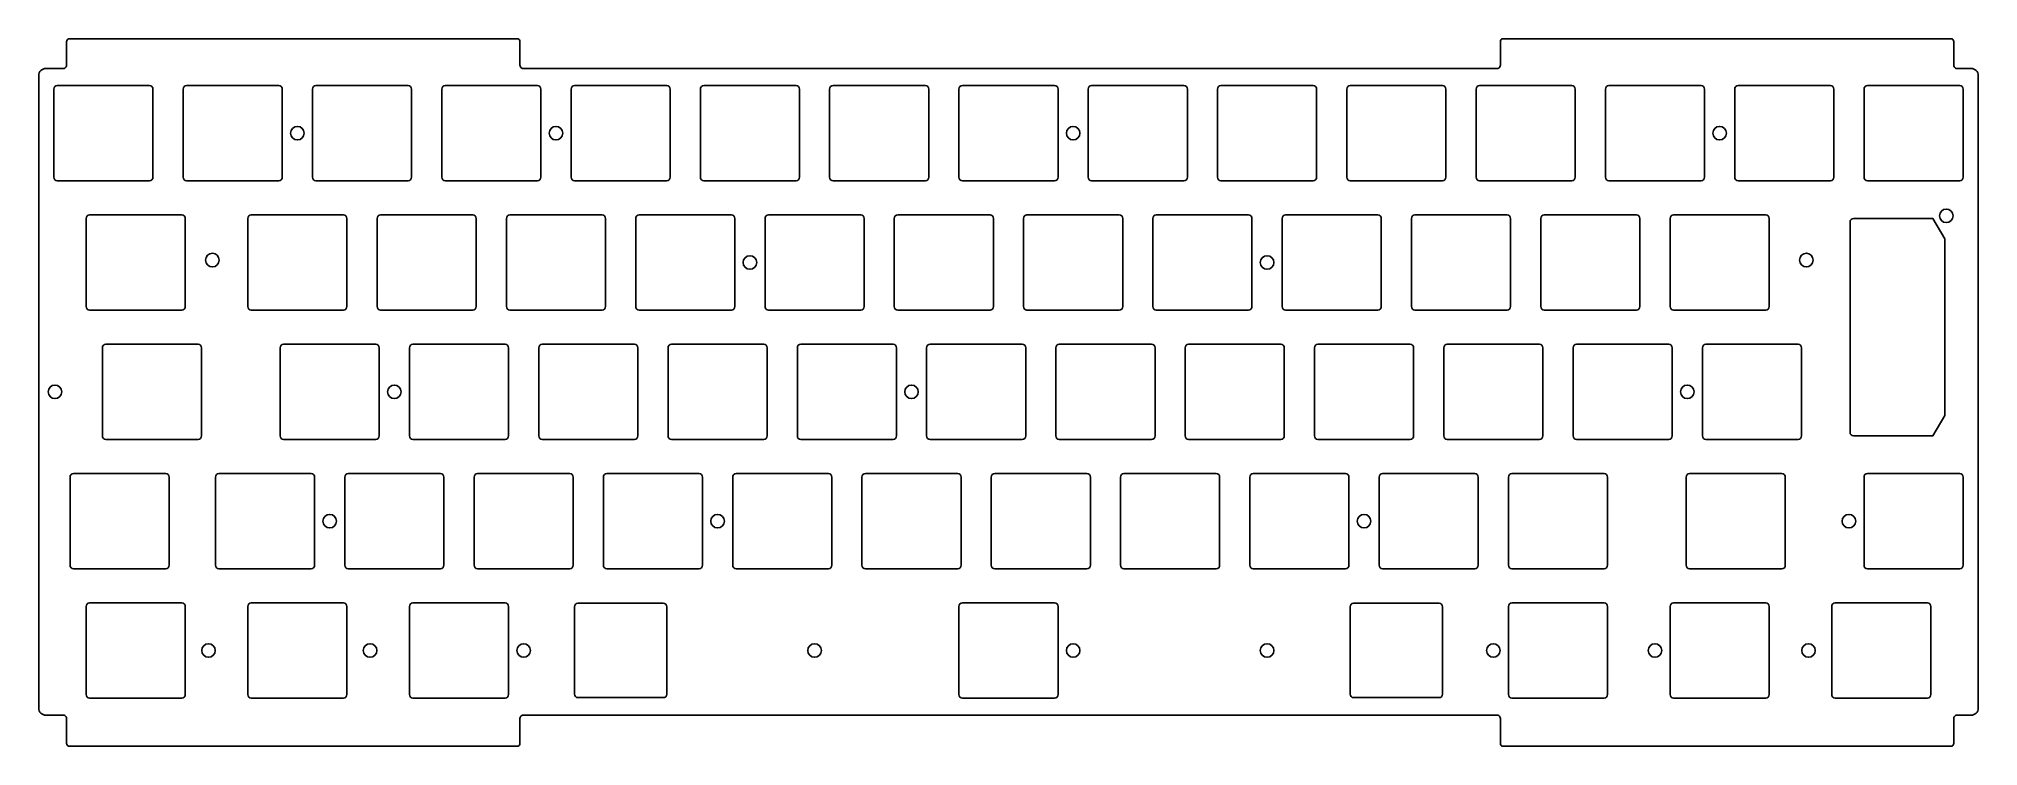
# Model space of a CAD drawing. Header units: millimetres. Extents: x -10 to 276, y -90 to 14.
import ezdxf

# ---------------------------------------------------------------- set-up
doc = ezdxf.new("R2010")
doc.units = ezdxf.units.MM
doc.layers.get('0').update_dxf_attribs({"linetype": 'CONTINUOUS'})
doc.layers.add('BLACK', color=7, linetype='CONTINUOUS')
doc.layers.add('Edge.Cuts', color=53, linetype='CONTINUOUS')

msp = doc.modelspace()

# ---------------------------------------------------------------- linework, layer by layer
for points in [[(240.35, 6.5), (240.35, -6.5, 0.4142123908), (240.85, -7), (254.45, -7, 0.4142135624), (254.95, -6.5), (254.95, 6.5, 0.4142135624), (254.45, 7), (240.85, 7, 0.4142123908)], [(259.4, 6.5), (259.4, -6.5, 0.4142123908), (259.9, -7), (273.5, -7, 0.4142135624), (274, -6.5), (274, 6.5, 0.4142135624), (273.5, 7), (259.9, 7, 0.4142123908)], [(257.34375, -44.075), (257.34375, -13.075, -0.4142135624), (257.84375, -12.575), (269.56175, -12.575), (271.29375, -15.575), (271.29375, -41.575), (269.56175, -44.575), (257.84375, -44.575, -0.4142123908)], [(235.59375, -31.6), (235.59375, -44.6, 0.4142123908), (236.09375, -45.1), (249.69375, -45.1, 0.4142135624), (250.19375, -44.6), (250.19375, -31.6, 0.4142135624), (249.69375, -31.1), (236.09375, -31.1, 0.4142123908)], [(-4.91875, -50.65), (-4.91875, -63.65, 0.4142123908), (-4.41875, -64.15), (9.18125, -64.15, 0.4142135624), (9.68125, -63.65), (9.68125, -50.65, 0.4142135624), (9.18125, -50.15), (-4.41875, -50.15, 0.4142123908)], [(16.5125, -50.65), (16.5125, -63.65, 0.4142123908), (17.0125, -64.15), (30.6125, -64.15, 0.4142135624), (31.1125, -63.65), (31.1125, -50.65, 0.4142135624), (30.6125, -50.15), (17.0125, -50.15, 0.4142123908)]]:
    msp.add_lwpolyline(points, format="xyb", close=True)
for centre in [(238.125, 0), (271.51875, -12.175), (233.3625, -38.1), (33.3375, -57.15)]:
    msp.add_circle(centre, 1)
at = {"layer": 'BLACK', "linetype": 'Continuous'}
for p, q in [((13.94375, -31.1), (0.343751, -31.1)), ((-0.15625, -31.6), (-0.15625, -44.6)), ((14.44375, -44.6), (14.44375, -31.6)), ((0.343751, -45.1), (13.94375, -45.1)), ((233.20625, -50.652003), (233.20625, -63.652051)), ((247.306162, -50.152051), (233.70625, -50.152051)), ((247.80625, -63.651903), (247.80625, -50.644041)), ((259.397462, -50.652003), (259.397462, -63.652003)), ((273.497462, -50.152003), (259.897462, -50.152003)), ((273.997462, -63.652003), (273.997462, -50.652003)), ((233.706262, -64.152051), (247.312407, -64.152051)), ((259.897462, -64.152003), (273.497462, -64.152003))]:
    msp.add_line(p, q, dxfattribs=at)
at = {"layer": 'BLACK'}
msp.add_circle((257.175, -57.15), 1, dxfattribs=at)
for centre, radius, start, end in [((0.343751, -31.600001), 0.500001, 90, 179.99988541), ((13.94375, -31.6), 0.5, 0, 90), ((0.343751, -44.599999), 0.500001, 180.00011459, 270), ((13.94375, -44.6), 0.5, 270, 0), ((233.706162, -50.652003), 0.499912, 89.98991497, 180), ((247.306162, -50.652203), 0.500152, 0.9350487, 90), ((259.897462, -50.652003), 0.5, 90, 180), ((273.497462, -50.652003), 0.5, 0, 90), ((233.706262, -63.652103), 0.499948, 179.99404138, 270), ((247.306062, -63.651903), 0.500188, 270.7268293, 0), ((259.897462, -63.652003), 0.5, 180, 270), ((273.497462, -63.652003), 0.5, 270, 0)]:
    msp.add_arc(centre, radius, start, end, dxfattribs=at)
at = {"layer": 'Edge.Cuts', "linetype": 'Continuous'}
for p, q in [((-5.405262, 13.623599), (-5.4249, 13.500004)), ((-5.4249, 13.500004), (-5.4249, 10.025004)), ((-5.348458, 13.735098), (-5.405262, 13.623599)), ((-5.259981, 13.823589), (-5.348458, 13.735098)), ((-5.148492, 13.880411), (-5.259981, 13.823589)), ((-5.0249, 13.900004), (-5.148492, 13.880411)), ((60.9751, 13.900004), (-5.0249, 13.900004)), ((61.09871, 13.880459), (60.9751, 13.900004)), ((61.210219, 13.823632), (61.09871, 13.880459)), ((61.29871, 13.735131), (61.210219, 13.823632)), ((61.355524, 13.623617), (61.29871, 13.735131)), ((61.3751, 13.500004), (61.355524, 13.623617)), ((61.3751, 10.025004), (61.3751, 13.500004)), ((205.844344, 13.623616), (205.824788, 13.500004)), ((205.824788, 13.500004), (205.824788, 10.025004)), ((205.901163, 13.735126), (205.844344, 13.623616)), ((205.989661, 13.82362), (205.901163, 13.735126)), ((206.101175, 13.880433), (205.989661, 13.82362)), ((206.224788, 13.900004), (206.101175, 13.880433)), ((272.224788, 13.900004), (206.224788, 13.900004)), ((272.348398, 13.88045), (272.224788, 13.900004)), ((272.459906, 13.823627), (272.348398, 13.88045)), ((272.548398, 13.735128), (272.459906, 13.823627)), ((272.605212, 13.623615), (272.548398, 13.735128)), ((272.624788, 13.500004), (272.605212, 13.623615)), ((272.624788, 10.025004), (272.624788, 13.500004)), ((-9.50534, 8.699969), (-9.525056, 8.500004)), ((-9.447014, 8.89225), (-9.50534, 8.699969)), ((-9.352296, 9.069458), (-9.447014, 8.89225)), ((-9.224828, 9.224782), (-9.352296, 9.069458)), ((-9.069506, 9.352254), (-9.224828, 9.224782)), ((-8.892301, 9.446976), (-9.069506, 9.352254)), ((-8.700021, 9.505306), (-8.892301, 9.446976)), ((-8.500056, 9.525004), (-8.700021, 9.505306)), ((-5.9249, 9.525004), (-8.500056, 9.525004)), ((-5.795495, 9.542092), (-5.9249, 9.525004)), ((-5.674906, 9.592028), (-5.795495, 9.542092)), ((-5.571352, 9.671475), (-5.674906, 9.592028)), ((-5.491891, 9.775019), (-5.571352, 9.671475)), ((-5.441939, 9.895601), (-5.491891, 9.775019)), ((-5.4249, 10.025004), (-5.441939, 9.895601)), ((61.392096, 9.895588), (61.3751, 10.025004)), ((61.442052, 9.774992), (61.392096, 9.895588)), ((61.52152, 9.671437), (61.442052, 9.774992)), ((61.625082, 9.591978), (61.52152, 9.671437)), ((61.745682, 9.542033), (61.625082, 9.591978)), ((61.8751, 9.525004), (61.745682, 9.542033)), ((205.324788, 9.525004), (61.8751, 9.525004)), ((205.454198, 9.542026), (205.324788, 9.525004)), ((205.574789, 9.591981), (205.454198, 9.542026)), ((205.678341, 9.671444), (205.574789, 9.591981)), ((205.7578, 9.775), (205.678341, 9.671444)), ((205.80775, 9.895593), (205.7578, 9.775)), ((205.824788, 10.025004), (205.80775, 9.895593)), ((272.641795, 9.89559), (272.624788, 10.025004)), ((272.69175, 9.774996), (272.641795, 9.89559)), ((272.771215, 9.671441), (272.69175, 9.774996)), ((272.874776, 9.591982), (272.771215, 9.671441)), ((272.995373, 9.542035), (272.874776, 9.591982)), ((273.124788, 9.525004), (272.995373, 9.542035)), ((275.199944, 9.525004), (273.124788, 9.525004)), ((275.399911, 9.5053), (275.199944, 9.525004)), ((275.592194, 9.446974), (275.399911, 9.5053)), ((275.769404, 9.352256), (275.592194, 9.446974)), ((275.924729, 9.224786), (275.769404, 9.352256)), ((276.052201, 9.069462), (275.924729, 9.224786)), ((276.146922, 8.892253), (276.052201, 9.069462)), ((276.20525, 8.699971), (276.146922, 8.892253)), ((276.224944, 8.500004), (276.20525, 8.699971)), ((-9.525056, 8.500004), (-9.525056, -84.699996)), ((-7.3, 6.499999), (-7.3, -6.499999)), ((6.8, 7), (-6.799999, 7)), ((7.3, -6.5), (7.3, 6.5)), ((11.75, 6.5), (11.75, -6.5)), ((25.85, 7), (12.25, 7)), ((26.35, -6.5), (26.35, 6.5)), ((30.8, 6.5), (30.8, -6.5)), ((44.9, 7), (31.3, 7)), ((45.4, -6.5), (45.4, 6.5)), ((49.85, 6.5), (49.85, -6.5)), ((63.95, 7), (50.35, 7)), ((64.45, -6.5), (64.45, 6.5)), ((68.9, 6.5), (68.9, -6.5)), ((83, 7), (69.4, 7)), ((83.5, -6.5), (83.5, 6.5)), ((87.95, 6.5), (87.95, -6.5)), ((102.05, 7), (88.45, 7)), ((102.55, -6.5), (102.55, 6.5)), ((107, 6.5), (107, -6.5)), ((121.1, 7), (107.5, 7)), ((121.6, -6.5), (121.6, 6.5)), ((126.05, 6.5), (126.05, -6.5)), ((140.15, 7), (126.55, 7)), ((140.65, -6.5), (140.65, 6.5)), ((145.1, 6.5), (145.1, -6.5)), ((159.2, 7), (145.6, 7)), ((159.7, -6.5), (159.7, 6.5)), ((164.15, 6.5), (164.15, -6.5)), ((178.25, 7), (164.65, 7)), ((178.75, -6.5), (178.75, 6.5)), ((183.2, 6.5), (183.2, -6.5)), ((197.3, 7), (183.7, 7)), ((197.8, -6.5), (197.8, 6.5)), ((202.25, 6.5), (202.25, -6.5)), ((216.35, 7), (202.75, 7)), ((216.85, -6.5), (216.85, 6.5)), ((221.3, 6.5), (221.3, -6.5)), ((235.4, 7), (221.8, 7)), ((235.9, -6.5), (235.9, 6.5)), ((276.224944, -84.699996), (276.224944, 8.500004)), ((-6.799999, -7), (6.8, -7)), ((12.25, -7), (25.85, -7)), ((31.3, -7), (44.9, -7)), ((50.35, -7), (63.95, -7)), ((69.4, -7), (83, -7)), ((88.45, -7), (102.05, -7)), ((107.5, -7), (121.1, -7)), ((126.55, -7), (140.15, -7)), ((145.6, -7), (159.2, -7)), ((164.65, -7), (178.25, -7)), ((183.7, -7), (197.3, -7)), ((202.75, -7), (216.35, -7)), ((221.8, -7), (235.4, -7)), ((-2.5375, -12.550001), (-2.5375, -25.549999)), ((11.5625, -12.05), (-2.037499, -12.05)), ((12.0625, -25.55), (12.0625, -12.55)), ((21.275, -12.55), (21.275, -25.55)), ((35.375, -12.05), (21.775, -12.05)), ((35.875, -25.55), (35.875, -12.55)), ((40.325, -12.55), (40.325, -25.55)), ((54.425, -12.05), (40.825, -12.05)), ((54.925, -25.55), (54.925, -12.55)), ((59.375, -12.55), (59.375, -25.55)), ((73.475, -12.05), (59.875, -12.05)), ((73.975, -25.55), (73.975, -12.55)), ((78.425, -12.55), (78.425, -25.55)), ((92.525, -12.05), (78.925, -12.05)), ((93.025, -25.55), (93.025, -12.55)), ((97.475, -12.55), (97.475, -25.55)), ((111.575, -12.05), (97.975, -12.05)), ((112.075, -25.55), (112.075, -12.55)), ((116.525, -12.55), (116.525, -25.55)), ((130.625, -12.05), (117.025, -12.05)), ((131.125, -25.55), (131.125, -12.55)), ((135.575, -12.55), (135.575, -25.55)), ((149.675, -12.05), (136.075, -12.05)), ((150.175, -25.55), (150.175, -12.55)), ((154.625, -12.55), (154.625, -25.55)), ((168.725, -12.05), (155.125, -12.05)), ((169.225, -25.55), (169.225, -12.55)), ((173.675, -12.55), (173.675, -25.55)), ((187.775, -12.05), (174.175, -12.05)), ((188.275, -25.55), (188.275, -12.55)), ((192.725, -12.55), (192.725, -25.55)), ((206.825, -12.05), (193.225, -12.05)), ((207.325, -25.55), (207.325, -12.55)), ((211.775, -12.55), (211.775, -25.55)), ((225.875, -12.05), (212.275, -12.05)), ((226.375, -25.55), (226.375, -12.55)), ((230.825, -12.55), (230.825, -25.55)), ((244.925, -12.05), (231.325, -12.05)), ((245.425, -25.55), (245.425, -12.55)), ((-2.037499, -26.05), (11.5625, -26.05)), ((21.775, -26.05), (35.375, -26.05)), ((40.825, -26.05), (54.425, -26.05)), ((59.875, -26.05), (73.475, -26.05)), ((78.925, -26.05), (92.525, -26.05)), ((97.975, -26.05), (111.575, -26.05)), ((117.025, -26.05), (130.625, -26.05)), ((136.075, -26.05), (149.675, -26.05)), ((155.125, -26.05), (168.725, -26.05)), ((174.175, -26.05), (187.775, -26.05)), ((193.225, -26.05), (206.825, -26.05)), ((212.275, -26.05), (225.875, -26.05)), ((231.325, -26.05), (244.925, -26.05)), ((40.1375, -31.1), (26.5375, -31.1)), ((59.1875, -31.1), (45.5875, -31.1)), ((78.2375, -31.1), (64.6375, -31.1)), ((97.2875, -31.1), (83.6875, -31.1)), ((116.3375, -31.1), (102.7375, -31.1)), ((135.3875, -31.1), (121.7875, -31.1)), ((154.4375, -31.1), (140.8375, -31.1)), ((173.4875, -31.1), (159.8875, -31.1)), ((192.5375, -31.1), (178.9375, -31.1)), ((211.5875, -31.1), (197.9875, -31.1)), ((230.6375, -31.1), (217.0375, -31.1)), ((26.0375, -31.6), (26.0375, -44.6)), ((40.6375, -44.6), (40.6375, -31.6)), ((45.0875, -31.6), (45.0875, -44.6)), ((59.6875, -44.6), (59.6875, -31.6)), ((64.1375, -31.6), (64.1375, -44.6)), ((78.7375, -44.6), (78.7375, -31.6)), ((83.1875, -31.6), (83.1875, -44.6)), ((97.7875, -44.6), (97.7875, -31.6)), ((102.2375, -31.6), (102.2375, -44.6)), ((116.8375, -44.6), (116.8375, -31.6)), ((121.2875, -31.6), (121.2875, -44.6)), ((135.8875, -44.6), (135.8875, -31.6)), ((140.3375, -31.6), (140.3375, -44.6)), ((154.9375, -44.6), (154.9375, -31.6)), ((159.3875, -31.6), (159.3875, -44.6)), ((173.9875, -44.6), (173.9875, -31.6)), ((178.4375, -31.6), (178.4375, -44.6)), ((193.0375, -44.6), (193.0375, -31.6)), ((197.4875, -31.6), (197.4875, -44.6)), ((212.0875, -44.6), (212.0875, -31.6)), ((216.5375, -31.6), (216.5375, -44.6)), ((231.1375, -44.6), (231.1375, -31.6)), ((26.5375, -45.1), (40.1375, -45.1)), ((45.5875, -45.1), (59.1875, -45.1)), ((64.6375, -45.1), (78.2375, -45.1)), ((83.6875, -45.1), (97.2875, -45.1)), ((102.7375, -45.1), (116.3375, -45.1)), ((121.7875, -45.1), (135.3875, -45.1)), ((140.8375, -45.1), (154.4375, -45.1)), ((159.8875, -45.1), (173.4875, -45.1)), ((178.9375, -45.1), (192.5375, -45.1)), ((197.9875, -45.1), (211.5875, -45.1)), ((217.0375, -45.1), (230.6375, -45.1)), ((35.5625, -50.65), (35.5625, -63.65)), ((49.6625, -50.15), (36.0625, -50.15)), ((50.1625, -63.65), (50.1625, -50.65)), ((54.6125, -50.65), (54.6125, -63.65)), ((68.7125, -50.15), (55.1125, -50.15)), ((69.2125, -63.65), (69.2125, -50.65)), ((73.6625, -50.65), (73.6625, -63.65)), ((87.7625, -50.15), (74.1625, -50.15)), ((88.2625, -63.65), (88.2625, -50.65)), ((92.7125, -50.65), (92.7125, -63.65)), ((106.8125, -50.15), (93.2125, -50.15)), ((107.3125, -63.65), (107.3125, -50.65)), ((111.7625, -50.65), (111.7625, -63.65)), ((125.8625, -50.15), (112.2625, -50.15)), ((126.3625, -63.65), (126.3625, -50.65)), ((130.8125, -50.65), (130.8125, -63.65)), ((144.9125, -50.15), (131.3125, -50.15)), ((145.4125, -63.65), (145.4125, -50.65)), ((149.8625, -50.65), (149.8625, -63.65)), ((163.9625, -50.15), (150.3625, -50.15)), ((164.4625, -63.65), (164.4625, -50.65)), ((168.9125, -50.65), (168.9125, -63.65)), ((183.0125, -50.15), (169.4125, -50.15)), ((183.5125, -63.65), (183.5125, -50.65)), ((187.9625, -50.65), (187.9625, -63.65)), ((202.0625, -50.15), (188.4625, -50.15)), ((202.5625, -63.65), (202.5625, -50.65)), ((207.0125, -50.65), (207.0125, -63.65)), ((221.1125, -50.15), (207.5125, -50.15)), ((221.6125, -63.65), (221.6125, -50.65)), ((36.0625, -64.15), (49.6625, -64.15)), ((55.1125, -64.15), (68.7125, -64.15)), ((74.1625, -64.15), (87.7625, -64.15)), ((93.2125, -64.15), (106.8125, -64.15)), ((112.2625, -64.15), (125.8625, -64.15)), ((131.3125, -64.15), (144.9125, -64.15)), ((150.3625, -64.15), (163.9625, -64.15)), ((169.4125, -64.15), (183.0125, -64.15)), ((188.4625, -64.15), (202.0625, -64.15)), ((207.5125, -64.15), (221.1125, -64.15)), ((-2.5375, -69.700001), (-2.5375, -82.699999)), ((11.5625, -69.2), (-2.037499, -69.2)), ((12.0625, -82.7), (12.0625, -69.7)), ((21.275, -69.7), (21.275, -82.7)), ((35.375, -69.2), (21.775, -69.2)), ((35.875, -82.7), (35.875, -69.7)), ((45.0875, -69.7), (45.0875, -82.7)), ((59.1875, -69.2), (45.5875, -69.2)), ((59.6875, -82.7), (59.6875, -69.7)), ((69.3934, -69.75), (69.3934, -82.65)), ((82.4934, -69.25), (69.8934, -69.25)), ((82.9934, -82.65), (82.9934, -69.75)), ((126.05, -69.7), (126.05, -82.7)), ((140.15, -69.2), (126.55, -69.2)), ((140.65, -82.7), (140.65, -69.7)), ((183.7, -82.65), (183.7, -69.75)), ((184.2, -69.25), (196.8, -69.25)), ((197.3, -69.75), (197.3, -82.65)), ((207.0125, -69.7), (207.0125, -82.7)), ((221.1125, -69.2), (207.5125, -69.2)), ((221.6125, -82.7), (221.6125, -69.7)), ((230.825, -69.7), (230.825, -82.7)), ((244.925, -69.2), (231.325, -69.2)), ((245.425, -82.7), (245.425, -69.7)), ((254.6375, -69.7), (254.6375, -82.7)), ((268.7375, -69.2), (255.1375, -69.2)), ((269.2375, -82.7), (269.2375, -69.7)), ((-9.525056, -84.699996), (-9.505344, -84.899957)), ((-9.505344, -84.899957), (-9.447005, -85.092232)), ((-9.447005, -85.092232), (-9.352281, -85.269434)), ((-9.352281, -85.269434), (-9.22481, -85.424754)), ((-9.22481, -85.424754), (-9.069492, -85.552226)), ((-9.069492, -85.552226), (-8.892291, -85.646952)), ((-8.892291, -85.646952), (-8.700017, -85.705293)), ((-8.700017, -85.705293), (-8.500056, -85.724996)), ((-8.500056, -85.724996), (-5.9249, -85.724996)), ((-5.9249, -85.724996), (-5.795499, -85.742042)), ((-2.037499, -83.2), (11.5625, -83.2)), ((21.775, -83.2), (35.375, -83.2)), ((45.5875, -83.2), (59.1875, -83.2)), ((61.745692, -85.742058), (61.8751, -85.724996)), ((61.8751, -85.724996), (205.324788, -85.724996)), ((69.8934, -83.15), (82.4934, -83.15)), ((126.55, -83.2), (140.15, -83.2)), ((196.8, -83.15), (184.2, -83.15)), ((205.324788, -85.724996), (205.454192, -85.742039)), ((207.5125, -83.2), (221.1125, -83.2)), ((231.325, -83.2), (244.925, -83.2)), ((255.1375, -83.2), (268.7375, -83.2)), ((272.995379, -85.742049), (273.124788, -85.724996)), ((273.124788, -85.724996), (275.199944, -85.724996)), ((275.199944, -85.724996), (275.399914, -85.705304)), ((275.399914, -85.705304), (275.5922, -85.646977)), ((275.5922, -85.646977), (275.769413, -85.552258)), ((275.769413, -85.552258), (275.924741, -85.424787)), ((275.924741, -85.424787), (276.052216, -85.269461)), ((276.052216, -85.269461), (276.146939, -85.092251)), ((276.146939, -85.092251), (276.20527, -84.899966)), ((276.20527, -84.899966), (276.224944, -84.699996)), ((-5.795499, -85.742042), (-5.674918, -85.791996)), ((-5.674918, -85.791996), (-5.571374, -85.871457)), ((-5.571374, -85.871457), (-5.491922, -85.975008)), ((-5.491922, -85.975008), (-5.441978, -86.095593)), ((-5.441978, -86.095593), (-5.4249, -86.224996)), ((-5.4249, -86.224996), (-5.4249, -89.900003)), ((61.3751, -86.224996), (61.392136, -86.095589)), ((61.3751, -89.900003), (61.3751, -86.224996)), ((61.392136, -86.095589), (61.442087, -85.975002)), ((61.442087, -85.975002), (61.521547, -85.871453)), ((61.521547, -85.871453), (61.625102, -85.792)), ((61.625102, -85.792), (61.745692, -85.742058)), ((205.454192, -85.742039), (205.574776, -85.791992)), ((205.574776, -85.791992), (205.678322, -85.871452)), ((205.678322, -85.871452), (205.757776, -85.975004)), ((205.757776, -85.975004), (205.807721, -86.095591)), ((205.807721, -86.095591), (205.824788, -86.224996)), ((205.824788, -86.224996), (205.824788, -89.900003)), ((272.624788, -86.224996), (272.641824, -86.095588)), ((272.624788, -89.900003), (272.624788, -86.224996)), ((272.641824, -86.095588), (272.691775, -85.975)), ((272.691775, -85.975), (272.771234, -85.871449)), ((272.771234, -85.871449), (272.874789, -85.791994)), ((272.874789, -85.791994), (272.995379, -85.742049)), ((-5.4249, -89.900003), (-5.405319, -90.023602)), ((-5.405319, -90.023602), (-5.348501, -90.135101)), ((-5.348501, -90.135101), (-5.260007, -90.223583)), ((-5.260007, -90.223583), (-5.148502, -90.280387)), ((-5.148502, -90.280387), (-5.0249, -90.300003)), ((-5.0249, -90.300003), (60.9751, -90.300003)), ((60.9751, -90.300003), (61.098699, -90.280416)), ((61.098699, -90.280416), (61.210197, -90.223597)), ((61.210197, -90.223597), (61.298682, -90.135105)), ((61.298682, -90.135105), (61.355494, -90.023603)), ((61.355494, -90.023603), (61.3751, -89.900003)), ((205.824788, -89.900003), (205.844369, -90.023604)), ((205.844369, -90.023604), (205.901187, -90.135104)), ((205.901187, -90.135104), (205.98968, -90.223588)), ((205.98968, -90.223588), (206.101185, -90.280395)), ((206.101185, -90.280395), (206.224788, -90.300003)), ((206.224788, -90.300003), (272.224788, -90.300003)), ((272.224788, -90.300003), (272.34839, -90.280419)), ((272.34839, -90.280419), (272.459891, -90.223601)), ((272.459891, -90.223601), (272.54838, -90.135109)), ((272.54838, -90.135109), (272.605194, -90.023606)), ((272.605194, -90.023606), (272.624788, -89.900003))]:
    msp.add_line(p, q, dxfattribs=at)
at = {"layer": 'Edge.Cuts'}
for centre in [(28.575, 0), (66.675, 0), (142.875, 0), (16.04875, -18.7), (95.25, -19.05), (171.45, -19.05), (250.9012, -18.7), (-7.14375, -38.1), (42.8625, -38.1), (119.0625, -38.1), (90.4875, -57.15), (185.7375, -57.15), (15.478125, -76.2), (39.290625, -76.2), (61.9125, -76.2), (104.775, -76.2), (142.875, -76.2), (171.45, -76.2), (204.7875, -76.2), (228.6, -76.2), (251.221875, -76.2)]:
    msp.add_circle(centre, 1, dxfattribs=at)
for centre, radius, start, end in [((-6.799999, 6.499999), 0.500001, 90, 180), ((6.8, 6.5), 0.5, 0, 90), ((12.25, 6.5), 0.5, 90, 180), ((25.85, 6.5), 0.5, 0, 90), ((31.3, 6.5), 0.5, 90, 180), ((44.9, 6.5), 0.5, 0, 90), ((50.35, 6.5), 0.5, 90, 180), ((63.95, 6.5), 0.5, 0, 90), ((69.4, 6.5), 0.5, 90, 180), ((83, 6.5), 0.5, 0, 90), ((88.45, 6.5), 0.5, 90, 180), ((102.05, 6.5), 0.5, 0, 90), ((107.5, 6.5), 0.5, 90, 180), ((121.1, 6.5), 0.5, 0, 90), ((126.55, 6.5), 0.5, 90, 180), ((140.15, 6.5), 0.5, 0, 90), ((145.6, 6.5), 0.5, 90, 180), ((159.2, 6.5), 0.5, 0, 90), ((164.65, 6.5), 0.5, 90, 180), ((178.25, 6.5), 0.5, 0, 90), ((183.7, 6.5), 0.5, 90, 180), ((197.3, 6.5), 0.5, 0, 90), ((202.75, 6.5), 0.5, 90, 180), ((216.35, 6.5), 0.5, 0, 90), ((221.8, 6.5), 0.5, 90, 180), ((235.4, 6.5), 0.5, 0, 90), ((-6.799999, -6.499999), 0.500001, 180, 270), ((6.8, -6.5), 0.5, 270, 0), ((12.25, -6.5), 0.5, 180, 270), ((25.85, -6.5), 0.5, 270, 0), ((31.3, -6.5), 0.5, 180, 270), ((44.9, -6.5), 0.5, 270, 0), ((50.35, -6.5), 0.5, 180, 270), ((63.95, -6.5), 0.5, 270, 0), ((69.4, -6.5), 0.5, 180, 270), ((83, -6.5), 0.5, 270, 0), ((88.45, -6.5), 0.5, 180, 270), ((102.05, -6.5), 0.5, 270, 0), ((107.5, -6.5), 0.5, 180, 270), ((121.1, -6.5), 0.5, 270, 0), ((126.55, -6.5), 0.5, 180, 270), ((140.15, -6.5), 0.5, 270, 0), ((145.6, -6.5), 0.5, 180, 270), ((159.2, -6.5), 0.5, 270, 0), ((164.65, -6.5), 0.5, 180, 270), ((178.25, -6.5), 0.5, 270, 0), ((183.7, -6.5), 0.5, 180, 270), ((197.3, -6.5), 0.5, 270, 0), ((202.75, -6.5), 0.5, 180, 270), ((216.35, -6.5), 0.5, 270, 0), ((221.8, -6.5), 0.5, 180, 270), ((235.4, -6.5), 0.5, 270, 0), ((-2.037499, -12.550001), 0.500001, 90, 180), ((11.5625, -12.55), 0.5, 0, 90), ((21.775, -12.55), 0.5, 90, 180), ((35.375, -12.55), 0.5, 0, 90), ((40.825, -12.55), 0.5, 90, 180), ((54.425, -12.55), 0.5, 0, 90), ((59.875, -12.55), 0.5, 90, 180), ((73.475, -12.55), 0.5, 0, 90), ((78.925, -12.55), 0.5, 90, 180), ((92.525, -12.55), 0.5, 0, 90), ((97.975, -12.55), 0.5, 90, 180), ((111.575, -12.55), 0.5, 0, 90), ((117.025, -12.55), 0.5, 90, 180), ((130.625, -12.55), 0.5, 0, 90), ((136.075, -12.55), 0.5, 90, 180), ((149.675, -12.55), 0.5, 0, 90), ((155.125, -12.55), 0.5, 90, 180), ((168.725, -12.55), 0.5, 0, 90), ((174.175, -12.55), 0.5, 90, 180), ((187.775, -12.55), 0.5, 0, 90), ((193.225, -12.55), 0.5, 90, 180), ((206.825, -12.55), 0.5, 0, 90), ((212.275, -12.55), 0.5, 90, 180), ((225.875, -12.55), 0.5, 0, 90), ((231.325, -12.55), 0.5, 90, 180), ((244.925, -12.55), 0.5, 0, 90), ((-2.037499, -25.549999), 0.500001, 180, 270), ((11.5625, -25.55), 0.5, 270, 0), ((21.775, -25.55), 0.5, 180, 270), ((35.375, -25.55), 0.5, 270, 0), ((40.825, -25.55), 0.5, 180, 270), ((54.425, -25.55), 0.5, 270, 0), ((59.875, -25.55), 0.5, 180, 270), ((73.475, -25.55), 0.5, 270, 0), ((78.925, -25.55), 0.5, 180, 270), ((92.525, -25.55), 0.5, 270, 0), ((97.975, -25.55), 0.5, 180, 270), ((111.575, -25.55), 0.5, 270, 0), ((117.025, -25.55), 0.5, 180, 270), ((130.625, -25.55), 0.5, 270, 0), ((136.075, -25.55), 0.5, 180, 270), ((149.675, -25.55), 0.5, 270, 0), ((155.125, -25.55), 0.5, 180, 270), ((168.725, -25.55), 0.5, 270, 0), ((174.175, -25.55), 0.5, 180, 270), ((187.775, -25.55), 0.5, 270, 0), ((193.225, -25.55), 0.5, 180, 270), ((206.825, -25.55), 0.5, 270, 0), ((212.275, -25.55), 0.5, 180, 270), ((225.875, -25.55), 0.5, 270, 0), ((231.325, -25.55), 0.5, 180, 270), ((244.925, -25.55), 0.5, 270, 0), ((26.5375, -31.6), 0.5, 90, 180), ((40.1375, -31.6), 0.5, 0, 90), ((45.5875, -31.6), 0.5, 90, 180), ((59.1875, -31.6), 0.5, 0, 90), ((64.6375, -31.6), 0.5, 90, 180), ((78.2375, -31.6), 0.5, 0, 90), ((83.6875, -31.6), 0.5, 90, 180), ((97.2875, -31.6), 0.5, 0, 90), ((102.7375, -31.6), 0.5, 90, 180), ((116.3375, -31.6), 0.5, 0, 90), ((121.7875, -31.6), 0.5, 90, 180), ((135.3875, -31.6), 0.5, 0, 90), ((140.8375, -31.6), 0.5, 90, 180), ((154.4375, -31.6), 0.5, 0, 90), ((159.8875, -31.6), 0.5, 90, 180), ((173.4875, -31.6), 0.5, 0, 90), ((178.9375, -31.6), 0.5, 90, 180), ((192.5375, -31.6), 0.5, 0, 90), ((197.9875, -31.6), 0.5, 90, 180), ((211.5875, -31.6), 0.5, 0, 90), ((217.0375, -31.6), 0.5, 90, 180), ((230.6375, -31.6), 0.5, 0, 90), ((26.5375, -44.6), 0.5, 180, 270), ((40.1375, -44.6), 0.5, 270, 0), ((45.5875, -44.6), 0.5, 180, 270), ((59.1875, -44.6), 0.5, 270, 0), ((64.6375, -44.6), 0.5, 180, 270), ((78.2375, -44.6), 0.5, 270, 0), ((83.6875, -44.6), 0.5, 180, 270), ((97.2875, -44.6), 0.5, 270, 0), ((102.7375, -44.6), 0.5, 180, 270), ((116.3375, -44.6), 0.5, 270, 0), ((121.7875, -44.6), 0.5, 180, 270), ((135.3875, -44.6), 0.5, 270, 0), ((140.8375, -44.6), 0.5, 180, 270), ((154.4375, -44.6), 0.5, 270, 0), ((159.8875, -44.6), 0.5, 180, 270), ((173.4875, -44.6), 0.5, 270, 0), ((178.9375, -44.6), 0.5, 180, 270), ((192.5375, -44.6), 0.5, 270, 0), ((197.9875, -44.6), 0.5, 180, 270), ((211.5875, -44.6), 0.5, 270, 0), ((217.0375, -44.6), 0.5, 180, 270), ((230.6375, -44.6), 0.5, 270, 0), ((36.0625, -50.65), 0.5, 90, 180), ((49.6625, -50.65), 0.5, 0, 90), ((55.1125, -50.65), 0.5, 90, 180), ((68.7125, -50.65), 0.5, 0, 90), ((74.1625, -50.65), 0.5, 90, 180), ((87.7625, -50.65), 0.5, 0, 90), ((93.2125, -50.65), 0.5, 90, 180), ((106.8125, -50.65), 0.5, 0, 90), ((112.2625, -50.65), 0.5, 90, 180), ((125.8625, -50.65), 0.5, 0, 90), ((131.3125, -50.65), 0.5, 90, 180), ((144.9125, -50.65), 0.5, 0, 90), ((150.3625, -50.65), 0.5, 90, 180), ((163.9625, -50.65), 0.5, 0, 90), ((169.4125, -50.65), 0.5, 90, 180), ((183.0125, -50.65), 0.5, 0, 90), ((188.4625, -50.65), 0.5, 90, 180), ((202.0625, -50.65), 0.5, 0, 90), ((207.5125, -50.65), 0.5, 90, 180), ((221.1125, -50.65), 0.5, 0, 90), ((36.0625, -63.65), 0.5, 180, 270), ((49.6625, -63.65), 0.5, 270, 0), ((55.1125, -63.65), 0.5, 180, 270), ((68.7125, -63.65), 0.5, 270, 0), ((74.1625, -63.65), 0.5, 180, 270), ((87.7625, -63.65), 0.5, 270, 0), ((93.2125, -63.65), 0.5, 180, 270), ((106.8125, -63.65), 0.5, 270, 0), ((112.2625, -63.65), 0.5, 180, 270), ((125.8625, -63.65), 0.5, 270, 0), ((131.3125, -63.65), 0.5, 180, 270), ((144.9125, -63.65), 0.5, 270, 0), ((150.3625, -63.65), 0.5, 180, 270), ((163.9625, -63.65), 0.5, 270, 0), ((169.4125, -63.65), 0.5, 180, 270), ((183.0125, -63.65), 0.5, 270, 0), ((188.4625, -63.65), 0.5, 180, 270), ((202.0625, -63.65), 0.5, 270, 0), ((207.5125, -63.65), 0.5, 180, 270), ((221.1125, -63.65), 0.5, 270, 0), ((-2.037478, -69.700041), 0.500022, 90.00240623, 179.99541654), ((11.562522, -69.700041), 0.500041, 0.00469846, 90.00252081), ((21.775022, -69.700041), 0.500022, 90.00252081, 179.99530195), ((35.375022, -69.700041), 0.500041, 0.00469846, 90.00252081), ((45.587522, -69.700041), 0.500022, 90.00252081, 179.99530195), ((59.187522, -69.700041), 0.500041, 0.00469846, 90.00252081), ((69.893422, -69.750041), 0.500022, 90.00252081, 179.99530195), ((82.493422, -69.750041), 0.500041, 0.00469846, 90.00252081), ((126.550022, -69.700041), 0.500022, 90.00252081, 179.99530195), ((140.150022, -69.700041), 0.500041, 0.00469846, 90.00252081), ((184.200022, -69.750041), 0.500022, 90.00252081, 179.99530195), ((196.800022, -69.750041), 0.500041, 0.00469846, 90.00252081), ((207.512522, -69.700041), 0.500022, 90.00252081, 179.99530195), ((221.112522, -69.700041), 0.500041, 0.00469846, 90.00252081), ((231.325022, -69.700041), 0.500022, 90.00252081, 179.99530195), ((244.925022, -69.700041), 0.500041, 0.00469846, 90.00252081), ((255.137522, -69.700041), 0.500022, 90.00252081, 179.99530195), ((268.737522, -69.700041), 0.500041, 0.00469846, 90.00252081), ((-2.037478, -82.700041), 0.499959, 179.99518737, 269.99759338), ((11.562522, -82.700041), 0.499978, 269.99747878, 0.00469846), ((21.775022, -82.700041), 0.499959, 179.99530195, 269.99747878), ((35.375022, -82.700041), 0.499978, 269.99747878, 0.00469846), ((45.587522, -82.700041), 0.499959, 179.99530195, 269.99747878), ((59.187522, -82.700041), 0.499978, 269.99747878, 0.00469846), ((69.893422, -82.650041), 0.499959, 179.99530195, 269.99747878), ((82.493422, -82.650041), 0.499978, 269.99747878, 0.00469846), ((126.550022, -82.700041), 0.499959, 179.99530195, 269.99747878), ((140.150022, -82.700041), 0.499978, 269.99747878, 0.00469846), ((184.200022, -82.650041), 0.499959, 179.99530195, 269.99747878), ((196.800022, -82.650041), 0.499978, 269.99747878, 0.00469846), ((207.512522, -82.700041), 0.499959, 179.99530195, 269.99747878), ((221.112522, -82.700041), 0.499978, 269.99747878, 0.00469846), ((231.325022, -82.700041), 0.499959, 179.99530195, 269.99747878), ((244.925022, -82.700041), 0.499978, 269.99747878, 0.00469846), ((255.137522, -82.700041), 0.499959, 179.99530195, 269.99747878), ((268.737522, -82.700041), 0.499978, 269.99747878, 0.00469846)]:
    msp.add_arc(centre, radius, start, end, dxfattribs=at)

doc.saveas('drawing.dxf')
